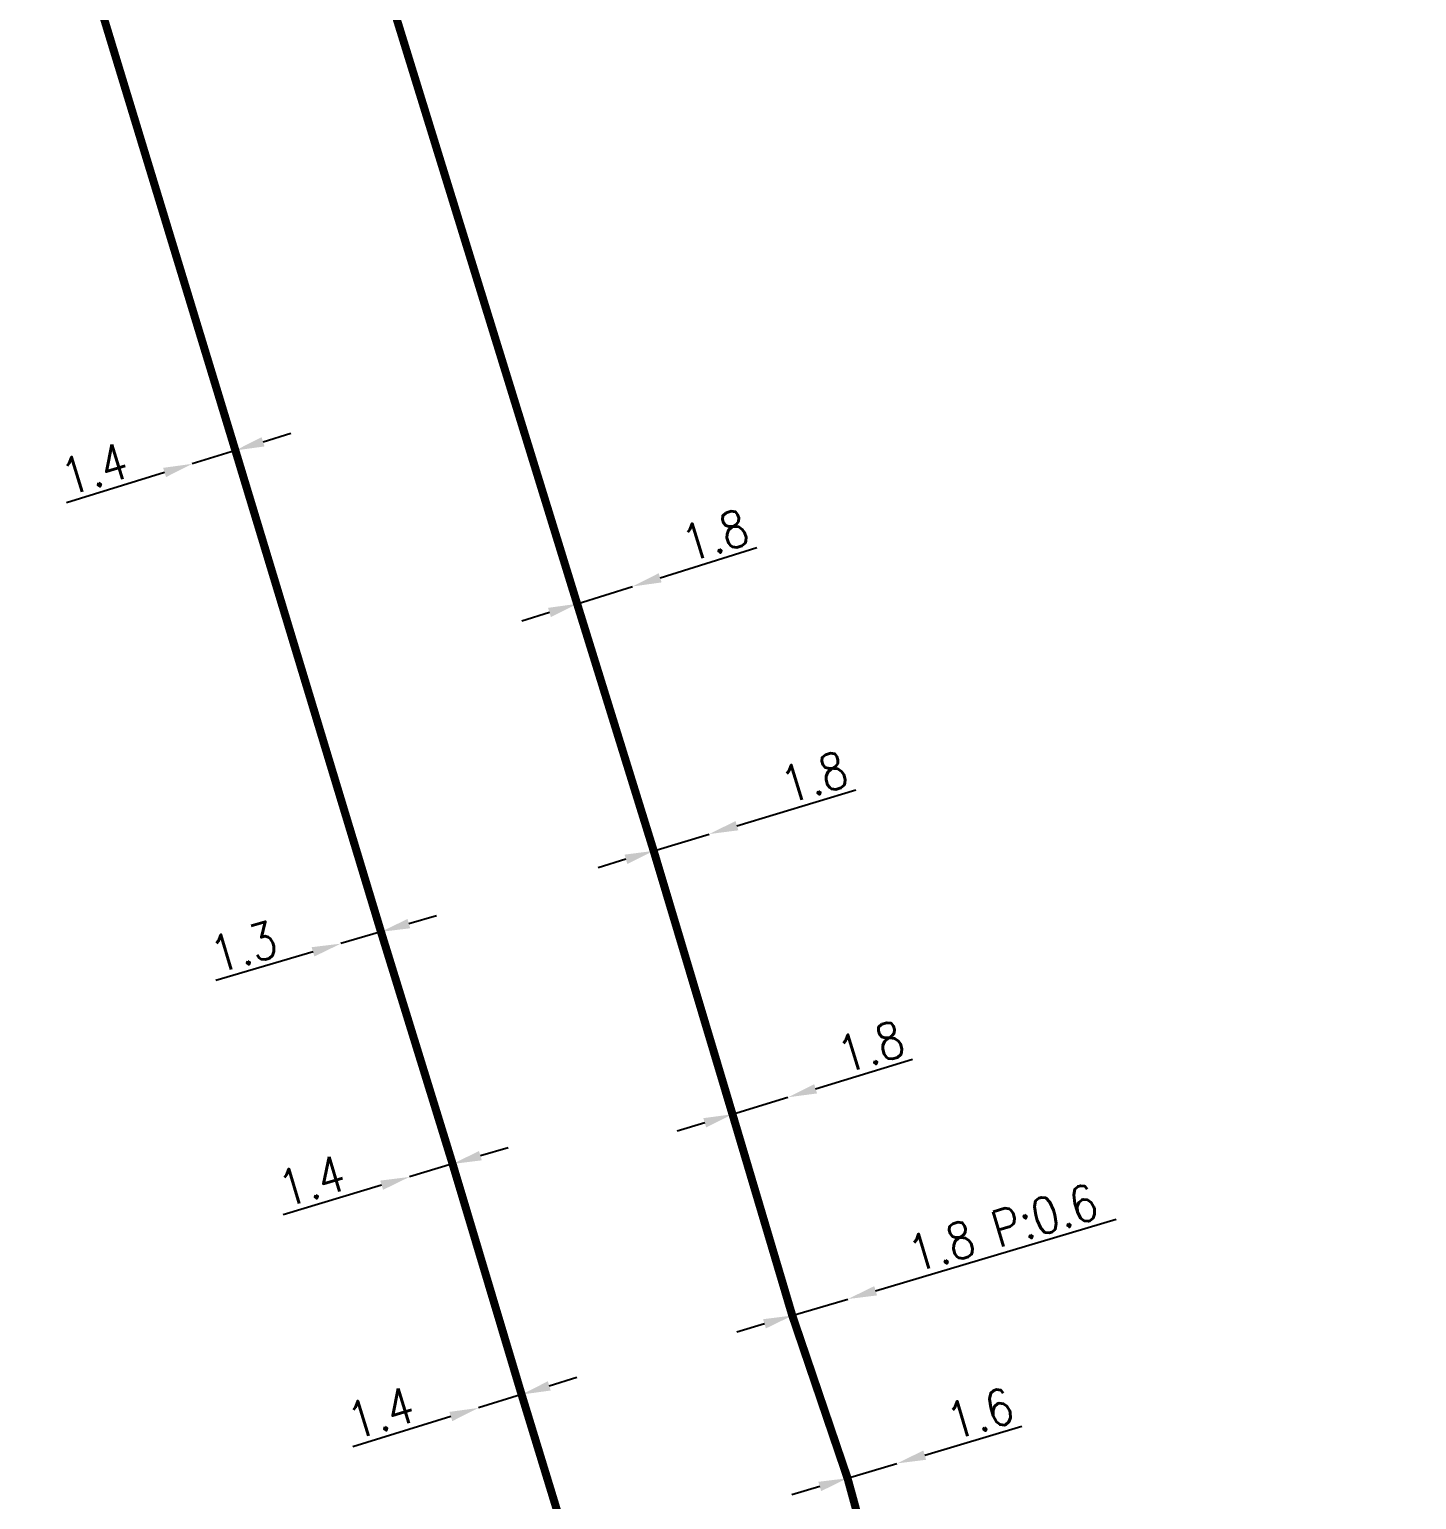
# Model space of a CAD drawing. Header units: millimetres. Extents: x 185000 to 186000, y 127990 to 129010.
# Drawn here: x 185450.92 to 185493.98, y 128663.88 to 128709.51 of the extents above; entities that cross this region are included whole.
import ezdxf

# ---------------------------------------------------------------- set-up
doc = ezdxf.new("R2010")
doc.units = ezdxf.units.MM
doc.header["$PDMODE"] = 34
doc.linetypes.add('L_25_PE', pattern=[2000, 1000, 1000])
doc.layers.get('DEFPOINTS').update_dxf_attribs({"linetype": 'CONTINUOUS'})
doc.layers.add('L_150', color=1, linetype='CONTINUOUS')
doc.styles.get("Standard").update_dxf_attribs({"font": 'romans.shx', "width": 0.85})
doc.dimstyles.get("Standard").update_dxf_attribs({"dimtxt": 1.5, "dimasz": 1.2, "dimexe": 0.625, "dimexo": 0.625, "dimgap": 0.25, "dimtad": 1, "dimdec": 1, "dimzin": 0, "dimdsep": 46, "dimtxsty": 'Standard', "dimcen": -0.5, "dimadec": 0, "dimazin": 0, "dimtfac": 1, "dimtdec": 1, "dimtmove": 0, "dimatfit": 3, "dimfxl": 0, "dimtolj": 1, "dimtzin": 0, "dimarcsym": 0})

# ---------------------------------------------------------------- blocks, each defined once
blk = doc.blocks.new('*D893')
at = {"layer": 'DEFPOINTS', "color": 0, "linetype": 'Continuous', "transparency": 16777216}
for p in [(185457.313, 128696.44), (185455.976, 128696.024), (185455.976, 128696.024)]:
    blk.add_point(p, dxfattribs=at)
at = {"layer": 'L_150', "color": 0, "linetype": 'Continuous', "lineweight": -2, "transparency": 16777216}
for p, q in [((185458.172, 128696.707), (185459.031, 128696.975)), ((185457.313, 128696.44), (185455.976, 128696.024)), ((185455.117, 128695.757), (185452.073, 128694.81))]:
    blk.add_line(p, q, dxfattribs=at)
at = {"layer": 'L_150', "color": 0, "linetype": 'Continuous', "transparency": 16777216}
for points in [[(185458.128, 128696.851), (185458.217, 128696.564), (185457.313, 128696.44)], [(185455.072, 128695.9), (185455.161, 128695.613), (185455.976, 128696.024)]]:
    blk.add_solid(points, dxfattribs=at)
at = {"layer": 'L_150', "color": 0, "linetype": 'Continuous', "transparency": 16777216, "insert": (185452.942, 128695.865), "char_height": 1.125, "attachment_point": 5, "rotation": 17.2846}
blk.add_mtext('\\A1;1.4', dxfattribs=at)
blk = doc.blocks.new('*D894')
at = {"layer": 'DEFPOINTS', "color": 0, "linetype": 'Continuous', "transparency": 16777216}
for p in [(185461.833, 128681.502), (185460.586, 128681.135), (185460.586, 128681.135)]:
    blk.add_point(p, dxfattribs=at)
at = {"layer": 'L_150', "color": 0, "linetype": 'Continuous', "lineweight": -2, "transparency": 16777216}
for p, q in [((185462.697, 128681.756), (185463.56, 128682.01)), ((185461.833, 128681.502), (185460.586, 128681.135)), ((185459.723, 128680.881), (185456.708, 128679.995))]:
    blk.add_line(p, q, dxfattribs=at)
at = {"layer": 'L_150', "color": 0, "linetype": 'Continuous', "transparency": 16777216}
for points in [[(185462.655, 128681.9), (185462.739, 128681.612), (185461.833, 128681.502)], [(185459.68, 128681.025), (185459.765, 128680.737), (185460.586, 128681.135)]]:
    blk.add_solid(points, dxfattribs=at)
at = {"layer": 'L_150', "color": 0, "linetype": 'Continuous', "transparency": 16777216, "insert": (185457.572, 128681.031), "char_height": 1.125, "attachment_point": 5, "rotation": 16.3849}
blk.add_mtext('\\A1;1.3', dxfattribs=at)
blk = doc.blocks.new('*D895')
at = {"layer": 'DEFPOINTS', "color": 0, "linetype": 'Continuous', "transparency": 16777216}
for p in [(185464.056, 128674.298), (185462.715, 128673.896), (185462.715, 128673.896)]:
    blk.add_point(p, dxfattribs=at)
at = {"layer": 'L_150', "color": 0, "linetype": 'Continuous', "lineweight": -2, "transparency": 16777216}
for p, q in [((185464.918, 128674.556), (185465.78, 128674.814)), ((185464.056, 128674.298), (185462.715, 128673.896)), ((185461.853, 128673.638), (185458.799, 128672.724))]:
    blk.add_line(p, q, dxfattribs=at)
at = {"layer": 'L_150', "color": 0, "linetype": 'Continuous', "transparency": 16777216}
for points in [[(185464.875, 128674.7), (185464.961, 128674.412), (185464.056, 128674.298)], [(185461.809, 128673.782), (185461.896, 128673.495), (185462.715, 128673.896)]]:
    blk.add_solid(points, dxfattribs=at)
at = {"layer": 'L_150', "color": 0, "linetype": 'Continuous', "transparency": 16777216, "insert": (185459.68, 128673.771), "char_height": 1.125, "attachment_point": 5, "rotation": 16.6646}
blk.add_mtext('\\A1;1.4', dxfattribs=at)
blk = doc.blocks.new('*D896')
at = {"layer": 'DEFPOINTS', "color": 0, "linetype": 'Continuous', "transparency": 16777216}
for p in [(185466.197, 128667.144), (185464.86, 128666.728), (185464.86, 128666.728)]:
    blk.add_point(p, dxfattribs=at)
at = {"layer": 'L_150', "color": 0, "linetype": 'Continuous', "lineweight": -2, "transparency": 16777216}
for p, q in [((185467.057, 128667.411), (185467.916, 128667.678)), ((185466.197, 128667.144), (185464.86, 128666.728)), ((185464.001, 128666.461), (185460.957, 128665.516))]:
    blk.add_line(p, q, dxfattribs=at)
at = {"layer": 'L_150', "color": 0, "linetype": 'Continuous', "transparency": 16777216}
for points in [[(185467.012, 128667.554), (185467.101, 128667.268), (185466.197, 128667.144)], [(185463.956, 128666.605), (185464.045, 128666.318), (185464.86, 128666.728)]]:
    blk.add_solid(points, dxfattribs=at)
at = {"layer": 'L_150', "color": 0, "linetype": 'Continuous', "transparency": 16777216, "insert": (185461.827, 128666.571), "char_height": 1.125, "attachment_point": 5, "rotation": 17.2589}
blk.add_mtext('\\A1;1.4', dxfattribs=at)
blk = doc.blocks.new('*D903')
at = {"layer": 'DEFPOINTS', "color": 0, "linetype": 'Continuous', "transparency": 16777216}
for p in [(185469.639, 128692.218), (185469.639, 128692.218), (185467.921, 128691.68)]:
    blk.add_point(p, dxfattribs=at)
at = {"layer": 'L_150', "color": 0, "linetype": 'Continuous', "lineweight": -2, "transparency": 16777216}
for p, q in [((185470.498, 128692.487), (185473.496, 128693.426)), ((185467.921, 128691.68), (185469.639, 128692.218)), ((185467.062, 128691.411), (185466.203, 128691.142))]:
    blk.add_line(p, q, dxfattribs=at)
at = {"layer": 'L_150', "color": 0, "linetype": 'Continuous', "transparency": 16777216}
for points in [[(185470.453, 128692.63), (185470.542, 128692.344), (185469.639, 128692.218)], [(185467.017, 128691.555), (185467.107, 128691.268), (185467.921, 128691.68)]]:
    blk.add_solid(points, dxfattribs=at)
at = {"layer": 'L_150', "color": 0, "linetype": 'Continuous', "transparency": 16777216, "insert": (185472.202, 128693.807), "char_height": 1.125, "attachment_point": 5, "rotation": 17.385}
blk.add_mtext('\\A1;1.8', dxfattribs=at)
blk = doc.blocks.new('*D904')
at = {"layer": 'DEFPOINTS', "color": 0, "linetype": 'Continuous', "transparency": 16777216}
for p in [(185472.019, 128684.535), (185472.019, 128684.535), (185470.297, 128684.014)]:
    blk.add_point(p, dxfattribs=at)
at = {"layer": 'L_150', "color": 0, "linetype": 'Continuous', "lineweight": -2, "transparency": 16777216}
for p, q in [((185472.881, 128684.796), (185476.569, 128685.912)), ((185470.297, 128684.014), (185472.019, 128684.535)), ((185469.435, 128683.753), (185468.574, 128683.492))]:
    blk.add_line(p, q, dxfattribs=at)
at = {"layer": 'L_150', "color": 0, "linetype": 'Continuous', "transparency": 16777216}
for points in [[(185472.837, 128684.939), (185472.924, 128684.652), (185472.019, 128684.535)], [(185469.392, 128683.897), (185469.479, 128683.609), (185470.297, 128684.014)]]:
    blk.add_solid(points, dxfattribs=at)
at = {"layer": 'L_150', "color": 0, "linetype": 'Continuous', "transparency": 16777216, "insert": (185475.279, 128686.305), "char_height": 1.125, "attachment_point": 5, "rotation": 16.8375}
blk.add_mtext('\\A1;1.8', dxfattribs=at)
blk = doc.blocks.new('*D905')
at = {"layer": 'DEFPOINTS', "color": 0, "linetype": 'Continuous', "transparency": 16777216}
for p in [(185474.464, 128676.367), (185474.464, 128676.367), (185472.743, 128675.84)]:
    blk.add_point(p, dxfattribs=at)
at = {"layer": 'L_150', "color": 0, "linetype": 'Continuous', "lineweight": -2, "transparency": 16777216}
for p, q in [((185475.324, 128676.631), (185478.329, 128677.55)), ((185472.743, 128675.84), (185474.464, 128676.367)), ((185471.882, 128675.577), (185471.021, 128675.314))]:
    blk.add_line(p, q, dxfattribs=at)
at = {"layer": 'L_150', "color": 0, "linetype": 'Continuous', "transparency": 16777216}
for points in [[(185475.28, 128676.774), (185475.368, 128676.487), (185474.464, 128676.367)], [(185471.838, 128675.72), (185471.926, 128675.434), (185472.743, 128675.84)]]:
    blk.add_solid(points, dxfattribs=at)
at = {"layer": 'L_150', "color": 0, "linetype": 'Continuous', "transparency": 16777216, "insert": (185477.037, 128677.939), "char_height": 1.125, "attachment_point": 5, "rotation": 17.0179}
blk.add_mtext('\\A1;1.8', dxfattribs=at)
blk = doc.blocks.new('*D906')
at = {"layer": 'DEFPOINTS', "color": 0, "linetype": 'Continuous', "transparency": 16777216}
for p in [(185476.324, 128670.107), (185476.324, 128670.107), (185474.599, 128669.594)]:
    blk.add_point(p, dxfattribs=at)
at = {"layer": 'L_150', "color": 0, "linetype": 'Continuous', "lineweight": -2, "transparency": 16777216}
for p, q in [((185477.187, 128670.363), (185484.651, 128672.581)), ((185474.599, 128669.594), (185476.324, 128670.107)), ((185473.736, 128669.338), (185472.873, 128669.081))]:
    blk.add_line(p, q, dxfattribs=at)
at = {"layer": 'L_150', "color": 0, "linetype": 'Continuous', "transparency": 16777216}
for points in [[(185477.144, 128670.507), (185477.23, 128670.219), (185476.324, 128670.107)], [(185473.693, 128669.481), (185473.779, 128669.194), (185474.599, 128669.594)]]:
    blk.add_solid(points, dxfattribs=at)
at = {"layer": 'L_150', "color": 0, "linetype": 'Continuous', "transparency": 16777216, "insert": (185481.137, 128672.319), "char_height": 1.125, "attachment_point": 5, "rotation": 16.5517}
blk.add_mtext('\\A1;1.8 P:0.6', dxfattribs=at)
blk = doc.blocks.new('*D907')
at = {"layer": 'DEFPOINTS', "color": 0, "linetype": 'Continuous', "transparency": 16777216}
for p in [(185477.847, 128665.005), (185477.847, 128665.005), (185476.314, 128664.547)]:
    blk.add_point(p, dxfattribs=at)
at = {"layer": 'L_150', "color": 0, "linetype": 'Continuous', "lineweight": -2, "transparency": 16777216}
for p, q in [((185478.709, 128665.262), (185481.72, 128666.161)), ((185476.314, 128664.547), (185477.847, 128665.005)), ((185475.451, 128664.29), (185474.589, 128664.033))]:
    blk.add_line(p, q, dxfattribs=at)
at = {"layer": 'L_150', "color": 0, "linetype": 'Continuous', "transparency": 16777216}
for points in [[(185478.666, 128665.406), (185478.752, 128665.119), (185477.847, 128665.005)], [(185475.408, 128664.434), (185475.494, 128664.146), (185476.314, 128664.547)]]:
    blk.add_solid(points, dxfattribs=at)
at = {"layer": 'L_150', "color": 0, "linetype": 'Continuous', "transparency": 16777216, "insert": (185480.431, 128666.559), "char_height": 1.125, "attachment_point": 5, "rotation": 16.6162}
blk.add_mtext('\\A1;1.6', dxfattribs=at)

msp = doc.modelspace()

# ---------------------------------------------------------------- linework, layer by layer
at = {"layer": 'L_150', "linetype": 'L_25_PE', "flags": 128}
msp.add_lwpolyline([(185456.359, 128729.41, 0.25, 0.25, 0), (185456.528, 128729.062, 0.25, 0.25, 0), (185456.742, 128728.624, 0.25, 0.25, 0), (185456.619, 128728.305, 0.25, 0.25, 0), (185467.921, 128691.68, 0.25, 0.25, 0), (185467.921, 128691.68, 0.25, 0.25, 0), (185470.297, 128684.014, 0.25, 0.25, 0), (185472.743, 128675.84, 0.25, 0.25, 0), (185474.599, 128669.594, 0.25, 0.25, 0), (185476.314, 128664.547, 0.25, 0.25, 0), (185478.008, 128658.355, 0.25, 0.25, 0), (185479.629, 128653.173, 0.25, 0.25, 0), (185481.298, 128648.078, 0.25, 0.25, 0), (185483.247, 128641.748, 0.25, 0.25, 0), (185485.389, 128635.006, 0.25, 0.25, 0), (185487.247, 128630.408, 0.25, 0.25, 0), (185487.872, 128629.412, 0.25, 0.25, 0), (185489.485, 128627.841, 0.25, 0.25, 0), (185492.112, 128626.205, 0.25, 0.25, 0), (185492.565, 128626.079, 0.25, 0.25, 0), (185493.824, 128625.733, 0.25, 0.25, 0), (185493.702, 128625.28, 0.25, 0.25, 0), (185493.58, 128624.828, 0.25, 0.25, 0), (185493.58, 128624.828, 0, 0, 0)], format="xyseb", dxfattribs=at)
at = {"layer": 'L_150', "linetype": 'L_25_PE', "const_width": 0.25, "flags": 128}
msp.add_lwpolyline([(185485.174, 128590.927, 0.219583), (185484.883, 128591.672), (185484.284, 128594.677), (185481.273, 128609.788), (185481.273, 128609.788), (185479.417, 128617.431), (185479.005, 128617.887), (185477.68, 128619.613), (185476.854, 128620.392), (185473.07, 128621.536), (185472.489, 128621.692), (185472.595, 128622.085), (185472.687, 128622.427), (185475.016, 128631.077), (185475.221, 128631.837), (185476.166, 128635.347), (185473.977, 128641.9), (185471.04, 128651.305), (185466.197, 128667.144), (185464.056, 128674.298), (185461.833, 128681.502), (185457.313, 128696.44), (185457.313, 128696.44), (185448.251, 128726.224), (185448.177, 128726.47), (185448.305, 128726.834), (185447.95, 128727.993)], format="xyb", dxfattribs=at)

# ---------------------------------------------------------------- dimensions: what is measured, and where the dimension line sits
at = {"layer": 'L_150', "linetype": 'Continuous'}
for base, p1, p2, angle, picture, middle in [((185455.976, 128696.024), (185457.313, 128696.44), (185455.976, 128696.024), 17.2846, '*D893', (185453.165, 128695.149)), ((185469.639, 128692.218), (185467.921, 128691.68), (185469.639, 128692.218), 197.385, '*D903', (185472.426, 128693.091)), ((185472.019, 128684.535), (185470.297, 128684.014), (185472.019, 128684.535), 196.8375, '*D904', (185475.496, 128685.587)), ((185460.586, 128681.135), (185461.833, 128681.502), (185460.586, 128681.135), 16.3849, '*D894', (185457.784, 128680.311)), ((185474.464, 128676.367), (185472.743, 128675.84), (185474.464, 128676.367), 197.0179, '*D905', (185477.257, 128677.222)), ((185462.715, 128673.896), (185464.056, 128674.298), (185462.715, 128673.896), 16.6646, '*D895', (185459.895, 128673.052)), ((185464.86, 128666.728), (185466.197, 128667.144), (185464.86, 128666.728), 17.2589, '*D896', (185462.049, 128665.855)), ((185477.847, 128665.005), (185476.314, 128664.547), (185477.847, 128665.005), 196.6162, '*D907', (185480.646, 128665.84))]:
    dim = msp.add_linear_dim(base=base, p1=p1, p2=p2, angle=angle, dimstyle='Standard', override={"dimscale": 0.75}, dxfattribs=at)
    dim.commit()
    dim.dimension.update_dxf_attribs({"geometry": picture, "text_midpoint": middle, "dimtype": 160})
dim = msp.add_linear_dim(base=(185476.324, 128670.107), p1=(185474.599, 128669.594), p2=(185476.324, 128670.107), angle=196.5517, text='<> P:0.6', dimstyle='Standard', override={"dimscale": 0.75}, dxfattribs=at)
dim.commit()
dim.dimension.update_dxf_attribs({"geometry": '*D906', "text_midpoint": (185481.35, 128671.601), "dimtype": 160})

doc.saveas('drawing.dxf')
